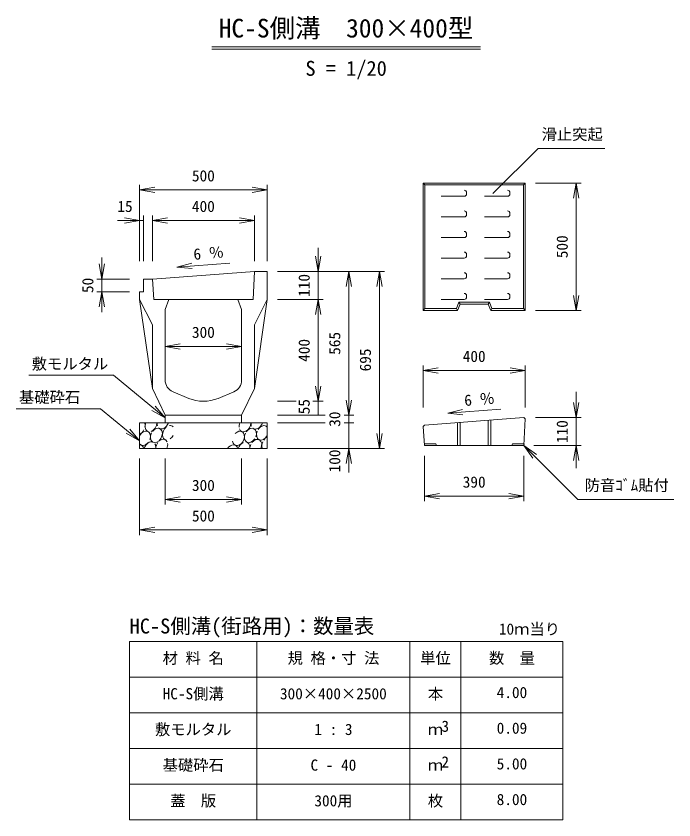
# Model space of a CAD drawing. Units: millimetres, scale not verified. Extents: x 7326 to 28050, y 3664 to 17948.
# Drawn here: x 10613 to 13192, y 3664 to 6819 of the extents above; entities that cross this region are included whole.
import ezdxf
from ezdxf.enums import TextEntityAlignment as Align

# ---------------------------------------------------------------- set-up
doc = ezdxf.new("R2010")
doc.units = ezdxf.units.MM
doc.header["$LTSCALE"] = 20
doc.layers.add('0_2', color=4, linetype='Continuous', lineweight=18)
doc.styles.add('ＭＳ ゴシック-5.0-0.0', font='')
doc.styles.get('ＭＳ ゴシック-5.0-0.0').set_extended_font_data('ＭＳ ゴシック-5.0-0.0')

msp = doc.modelspace()

# ---------------------------------------------------------------- linework, layer by layer
at = {"layer": '0_2'}
for p, q in [((11380.34, 6698.57), (12433.92, 6698.57)), ((11380.34, 6688.57), (12433.92, 6688.57)), ((12482.14, 6122.5), (12659.25, 6299.6)), ((12659.25, 6299.6), (12921.16, 6299.6)), ((11097.13, 5856.67), (11097.13, 6156.67)), ((11597.13, 5856.67), (11597.13, 6156.67)), ((12209.05, 6163.42), (12216.05, 6156.42)), ((12216.05, 5670.42), (12216.05, 6156.42)), ((12216.05, 6156.42), (12602.05, 6156.42)), ((12609.05, 6163.42), (12602.05, 6156.42)), ((12602.05, 6156.42), (12602.05, 5670.42)), ((12649.05, 6163.42), (12829.05, 6163.42)), ((12809.05, 6163.42), (12798.63, 6104.33)), ((12809.05, 6163.42), (12819.47, 6104.33)), ((12809.05, 5663.42), (12809.05, 6163.42)), ((11097.13, 6136.67), (11156.22, 6147.09)), ((11097.13, 6136.67), (11156.22, 6126.25)), ((11597.13, 6136.67), (11097.13, 6136.67)), ((11597.13, 6136.67), (11538.04, 6147.09)), ((11597.13, 6136.67), (11538.04, 6126.25)), ((12379.05, 6125.42), (12379.05, 6121.42)), ((12549.05, 6125.42), (12549.05, 6121.42)), ((12279.05, 6111.42), (12369.05, 6111.42)), ((12449.05, 6111.42), (12539.05, 6111.42)), ((11097.13, 6016.67), (11038.04, 6027.09)), ((11112.13, 5856.67), (11112.13, 6036.67)), ((11147.13, 5856.67), (11147.13, 6036.67)), ((11147.13, 6016.67), (11206.22, 6027.09)), ((11547.13, 6016.67), (11488.04, 6027.09)), ((11547.13, 5856.67), (11547.13, 6036.67)), ((12279.05, 6030.42), (12369.05, 6030.42)), ((12379.05, 6044.42), (12379.05, 6040.42)), ((12449.05, 6030.42), (12539.05, 6030.42)), ((12549.05, 6044.42), (12549.05, 6040.42)), ((11097.13, 6016.67), (11009.74, 6016.67)), ((11097.13, 6016.67), (11038.04, 6006.25)), ((11097.13, 6016.67), (11112.13, 6016.67)), ((11147.13, 6016.67), (11206.22, 6006.25)), ((11547.13, 6016.67), (11147.13, 6016.67)), ((11547.13, 6016.67), (11488.04, 6006.25)), ((12379.05, 5963.42), (12379.05, 5959.42)), ((12549.05, 5963.42), (12549.05, 5959.42)), ((12279.05, 5949.42), (12369.05, 5949.42)), ((12449.05, 5949.42), (12539.05, 5949.42)), ((11797.13, 5816.67), (11797.13, 5908.58)), ((10948.75, 5786.67), (10948.75, 5871.74)), ((11797.13, 5816.67), (11786.71, 5875.76)), ((11797.13, 5816.67), (11807.55, 5875.76)), ((12379.05, 5882.42), (12379.05, 5878.42)), ((12549.05, 5882.42), (12549.05, 5878.42)), ((10948.75, 5786.67), (10938.33, 5845.76)), ((10948.75, 5786.67), (10959.17, 5845.76)), ((11243.13, 5833.78), (11451.12, 5849.38)), ((11243.13, 5833.78), (11301.27, 5848.59)), ((12279.05, 5868.42), (12369.05, 5868.42)), ((12449.05, 5868.42), (12539.05, 5868.42)), ((11243.13, 5833.78), (11302.83, 5827.81)), ((11637.13, 5816.67), (12057.13, 5816.67)), ((11797.13, 5816.67), (11797.13, 5706.67)), ((11917.13, 5816.67), (11906.71, 5757.59)), ((11917.13, 5816.67), (11927.55, 5757.59)), ((11917.13, 5816.67), (11917.13, 5251.67)), ((12037.13, 5816.67), (12026.71, 5757.59)), ((12037.13, 5816.67), (12047.55, 5757.59)), ((12037.13, 5816.67), (12037.13, 5121.67)), ((10928.75, 5786.67), (11057.13, 5786.67)), ((10948.75, 5786.67), (10948.75, 5736.67)), ((12279.05, 5787.42), (12369.05, 5787.42)), ((12379.05, 5801.42), (12379.05, 5797.42)), ((12449.05, 5787.42), (12539.05, 5787.42)), ((12549.05, 5801.42), (12549.05, 5797.42)), ((10928.75, 5736.67), (11057.13, 5736.67)), ((10948.75, 5736.67), (10938.33, 5677.59)), ((10948.75, 5736.67), (10948.75, 5656.23)), ((10948.75, 5736.67), (10959.17, 5677.59)), ((12379.05, 5720.42), (12379.05, 5716.42)), ((12549.05, 5720.42), (12549.05, 5716.42)), ((12809.05, 5663.42), (12798.63, 5722.51)), ((12809.05, 5663.42), (12819.47, 5722.51)), ((11147.13, 5356.67), (11097.13, 5706.67)), ((11597.13, 5706.67), (11547.13, 5356.67)), ((11637.13, 5706.67), (11817.13, 5706.67)), ((11797.13, 5706.67), (11786.71, 5647.59)), ((11797.13, 5706.67), (11807.55, 5647.59)), ((11797.13, 5306.67), (11797.13, 5706.67)), ((12279.05, 5706.42), (12369.05, 5706.42)), ((12349.31, 5695.42), (12339.31, 5670.42)), ((12468.79, 5695.42), (12349.31, 5695.42)), ((12349.31, 5695.42), (12354.05, 5688.42)), ((12449.05, 5706.42), (12539.05, 5706.42)), ((12468.79, 5695.42), (12464.05, 5688.42)), ((12478.79, 5670.42), (12468.79, 5695.42)), ((12216.05, 5670.42), (12209.05, 5663.42)), ((12339.31, 5670.42), (12216.05, 5670.42)), ((12339.31, 5670.42), (12344.05, 5663.42)), ((12478.79, 5670.42), (12474.05, 5663.42)), ((12602.05, 5670.42), (12478.79, 5670.42)), ((12602.05, 5670.42), (12609.05, 5663.42)), ((12649.05, 5663.42), (12829.05, 5663.42)), ((11197.13, 5522.38), (11256.22, 5532.8)), ((11197.13, 5522.38), (11256.22, 5511.96)), ((11197.13, 5522.38), (11497.13, 5522.38)), ((11497.13, 5522.38), (11438.04, 5532.8)), ((11497.13, 5522.38), (11438.04, 5511.96)), ((12209.05, 5282.91), (12209.05, 5447.91)), ((12209.05, 5427.91), (12268.14, 5438.33)), ((12209.05, 5427.91), (12268.14, 5417.49)), ((12209.05, 5427.91), (12609.05, 5427.91)), ((12609.05, 5427.91), (12549.96, 5438.33)), ((12609.05, 5427.91), (12549.96, 5417.49)), ((12609.05, 5282.91), (12609.05, 5447.91)), ((10994.09, 5408.68), (10662.6, 5408.68)), ((11197.13, 5241.67), (10994.09, 5408.68)), ((11797.13, 5306.67), (11786.71, 5365.76)), ((11797.13, 5306.67), (11807.55, 5365.76)), ((12809.05, 5242.91), (12809.05, 5344.25)), ((11637.13, 5306.67), (11710.53, 5306.67)), ((11776.42, 5306.67), (11817.13, 5306.67)), ((11797.13, 5306.67), (11797.13, 5251.67)), ((11917.13, 5251.67), (11906.71, 5310.76)), ((11917.13, 5251.67), (11927.55, 5310.76)), ((12809.05, 5242.91), (12798.63, 5302)), ((12809.05, 5242.91), (12819.47, 5302)), ((10944.09, 5277.56), (10612.6, 5277.56)), ((11097.13, 5151.67), (10944.09, 5277.56)), ((11197.13, 5241.67), (11144.88, 5271.16)), ((11197.13, 5241.67), (11158.12, 5287.26)), ((12305.05, 5260.01), (12513.04, 5275.61)), ((12305.05, 5260.01), (12363.19, 5274.82)), ((11637.13, 5251.67), (11824.17, 5251.67)), ((11899.48, 5251.67), (11937.13, 5251.67)), ((11917.13, 5251.67), (11917.13, 5221.67)), ((12305.05, 5260.01), (12364.75, 5254.04)), ((12649.05, 5242.91), (12829.05, 5242.91)), ((12809.05, 5242.91), (12809.05, 5132.91)), ((11637.13, 5221.67), (11824.17, 5221.67)), ((11899.48, 5221.67), (11937.13, 5221.67)), ((11917.13, 5221.67), (11917.13, 5121.67)), ((12344.05, 5223.03), (12344.05, 5132.91)), ((12354.05, 5223.78), (12354.05, 5132.91)), ((12464.05, 5232.03), (12464.05, 5132.91)), ((12474.05, 5232.78), (12474.05, 5132.91)), ((11097.13, 5151.67), (11044.88, 5181.16)), ((11097.13, 5151.67), (11058.12, 5197.26)), ((12037.13, 5121.67), (12026.71, 5180.76)), ((12037.13, 5121.67), (12047.55, 5180.76)), ((11637.13, 5121.67), (12057.13, 5121.67)), ((11917.13, 5121.67), (11906.71, 5062.59)), ((11917.13, 5121.67), (11917.13, 5027.69)), ((11917.13, 5121.67), (11927.55, 5062.59)), ((12259.05, 5139.91), (12213.68, 5139.91)), ((12259.05, 5139.91), (12260.93, 5132.91)), ((12559.05, 5139.91), (12557.17, 5132.91)), ((12559.05, 5139.91), (12604.42, 5139.91)), ((12604.05, 5132.91), (12653.2, 5098.49)), ((12604.05, 5132.91), (12638.46, 5083.76)), ((12604.05, 5132.91), (12815.07, 4921.88)), ((12643.38, 5132.91), (12829.05, 5132.91)), ((12809.05, 5132.91), (12798.63, 5073.82)), ((12809.05, 5132.91), (12809.05, 5044.67)), ((12809.05, 5132.91), (12819.47, 5073.82)), ((11097.13, 4781.67), (11097.13, 5081.67)), ((11197.13, 4901.67), (11197.13, 5081.67)), ((11497.13, 4901.67), (11497.13, 5081.67)), ((11597.13, 4781.67), (11597.13, 5081.67)), ((12214.05, 4914.57), (12214.05, 5092.91)), ((12604.05, 4914.57), (12604.05, 5092.91)), ((11197.13, 4921.67), (11256.22, 4932.09)), ((11497.13, 4921.67), (11438.04, 4932.09)), ((12214.05, 4934.57), (12273.14, 4944.99)), ((12214.05, 4934.57), (12273.14, 4924.15)), ((12214.05, 4934.57), (12604.05, 4934.57)), ((12604.05, 4934.57), (12544.96, 4944.99)), ((12604.05, 4934.57), (12544.96, 4924.15)), ((11197.13, 4921.67), (11256.22, 4911.25)), ((11197.13, 4921.67), (11497.13, 4921.67)), ((11497.13, 4921.67), (11438.04, 4911.25)), ((13192.11, 4921.88), (12815.07, 4921.88)), ((11097.13, 4801.67), (11156.22, 4812.09)), ((11097.13, 4801.67), (11156.22, 4791.25)), ((11097.13, 4801.67), (11597.13, 4801.67)), ((11597.13, 4801.67), (11538.04, 4812.09)), ((11597.13, 4801.67), (11538.04, 4791.25)), ((12157.13, 4363.61), (12157.13, 3663.61)), ((12357.13, 4363.61), (12357.13, 3663.61)), ((11057.13, 4083.61), (12757.13, 4083.61)), ((11057.13, 3943.61), (12757.13, 3943.61)), ((11057.13, 3803.61), (12757.13, 3803.61))]:
    msp.add_line(p, q, dxfattribs=at)
at = {"layer": '0_2', "color": 2}
for p, q in [((12209.05, 6163.42), (12609.05, 6163.42)), ((12209.05, 5663.42), (12209.05, 6163.42)), ((12609.05, 5663.42), (12609.05, 6163.42)), ((11147.13, 5786.67), (11547.13, 5816.67)), ((11542.13, 5706.67), (11547.13, 5816.67)), ((11547.13, 5816.67), (11597.13, 5816.67)), ((11597.13, 5816.67), (11597.13, 5706.67)), ((11112.13, 5786.67), (11112.13, 5736.67)), ((11112.13, 5786.67), (11147.13, 5786.67)), ((11152.13, 5706.67), (11147.13, 5786.67)), ((11097.13, 5736.67), (11097.13, 5706.67)), ((11097.13, 5736.67), (11112.13, 5736.67)), ((11097.13, 5706.67), (11147.13, 5606.67)), ((11152.13, 5706.67), (11542.13, 5706.67)), ((11197.13, 5666.67), (11212.13, 5706.67)), ((11482.13, 5706.67), (11497.13, 5666.67)), ((11597.13, 5706.67), (11547.13, 5606.67)), ((12354.05, 5688.42), (12344.05, 5663.42)), ((12354.05, 5688.42), (12464.05, 5688.42)), ((12464.05, 5688.42), (12474.05, 5663.42)), ((11197.13, 5390.01), (11197.13, 5666.67)), ((11497.13, 5390.01), (11497.13, 5666.67)), ((12209.05, 5663.42), (12344.05, 5663.42)), ((12474.05, 5663.42), (12609.05, 5663.42)), ((11147.13, 5356.67), (11147.13, 5606.67)), ((11547.13, 5356.67), (11547.13, 5606.67)), ((11147.13, 5356.67), (11197.13, 5251.67)), ((11227.9, 5343.85), (11289.44, 5318.21)), ((11466.36, 5343.85), (11404.82, 5318.21)), ((11497.13, 5251.67), (11547.13, 5356.67)), ((11197.13, 5251.67), (11497.13, 5251.67)), ((11197.13, 5251.67), (11197.13, 5221.67)), ((11497.13, 5251.67), (11497.13, 5221.67)), ((12214.04, 5213.28), (12604.06, 5242.53)), ((12608.82, 5237.91), (12604.05, 5132.91)), ((12604.06, 5242.53), (12608.82, 5237.91)), ((11097.13, 5221.67), (11097.13, 5121.67)), ((11097.13, 5221.67), (11597.13, 5221.67)), ((11597.13, 5221.67), (11597.13, 5121.67)), ((12209.36, 5207.92), (12214.04, 5213.28)), ((12214.05, 5132.91), (12209.36, 5207.92)), ((11097.13, 5121.67), (11597.13, 5121.67)), ((12409.05, 5132.91), (12214.05, 5132.91)), ((12409.05, 5132.91), (12604.05, 5132.91)), ((11057.13, 4363.61), (11057.13, 3663.61)), ((11057.13, 4363.61), (12757.13, 4363.61)), ((11557.13, 4363.61), (11557.13, 3663.61)), ((12757.13, 4363.61), (12757.13, 3663.61)), ((11057.13, 4223.61), (12757.13, 4223.61)), ((11057.13, 3663.61), (12757.13, 3663.61))]:
    msp.add_line(p, q, dxfattribs=at)
at = {"layer": '0_2', "color": 9}
for p, q in [((12214.05, 5132.91), (12213.68, 5139.91)), ((12213.68, 5139.91), (12259.05, 5139.91)), ((12260.93, 5132.91), (12214.05, 5132.91)), ((12259.05, 5139.91), (12260.93, 5132.91)), ((12559.05, 5139.91), (12557.17, 5132.91)), ((12557.17, 5132.91), (12604.05, 5132.91)), ((12604.42, 5139.91), (12559.05, 5139.91)), ((12604.05, 5132.91), (12604.42, 5139.91))]:
    msp.add_line(p, q, dxfattribs=at)
at = {"layer": '0_2'}
for centre, start, end in [((12369.05, 6125.42), 0, 90), ((12369.05, 6121.42), 270, 0), ((12539.05, 6125.42), 0, 90), ((12539.05, 6121.42), 270, 0), ((12369.05, 6044.42), 0, 90), ((12369.05, 6040.42), 270, 0), ((12539.05, 6044.42), 0, 90), ((12539.05, 6040.42), 270, 0), ((12369.05, 5963.42), 0, 90), ((12539.05, 5963.42), 0, 90), ((12369.05, 5959.42), 270, 0), ((12539.05, 5959.42), 270, 0), ((12369.05, 5882.42), 0, 90), ((12369.05, 5878.42), 270, 0), ((12539.05, 5882.42), 0, 90), ((12539.05, 5878.42), 270, 0), ((12369.05, 5801.42), 0, 90), ((12539.05, 5801.42), 0, 90), ((12369.05, 5797.42), 270, 0), ((12539.05, 5797.42), 270, 0), ((12369.05, 5720.42), 0, 90), ((12369.05, 5716.42), 270, 0), ((12539.05, 5720.42), 0, 90), ((12539.05, 5716.42), 270, 0)]:
    msp.add_arc(centre, 10, start, end, dxfattribs=at)
at = {"layer": '0_2', "color": 2}
for centre, radius, start, end in [((11247.13, 5390.01), 50, 180, 247.38014), ((11447.13, 5390.01), 50, 292.61986, 0), ((11347.13, 5456.67), 150, 247.38014, 292.61986)]:
    msp.add_arc(centre, radius, start, end, dxfattribs=at)
at = {"layer": '0_2'}
for centre, start_param, end_param in [((11141.52, 5215.47), 1.6822672, 3.0041978), ((11095.07, 5204.73), 5.1474802, 5.7147216), ((11141.52, 5215.47), 3.7709083, 5.2928579), ((11188.6, 5226.68), 2.0795248, 2.547628), ((11188.6, 5226.68), 2.9199025, 4.8956003), ((11209.97, 5183.21), 6.0011175, 6.7364116), ((11510.37, 5215.07), 1.6822672, 2.2705704), ((11510.37, 5215.07), 2.5502995, 5.2928579), ((11557.45, 5226.28), 2.0795248, 2.5744435), ((11557.45, 5226.28), 2.9579169, 4.8956003), ((11578.82, 5182.81), 6.0011175, 7.7378401), ((11095.07, 5204.73), 3.8493841, 4.6902001), ((11115.95, 5161.82), 4.8928581, 7.840068), ((11162.74, 5173.04), 1.5802698, 7.6313716), ((11209.97, 5183.21), 1.0316857, 3.395071), ((11484.8, 5161.42), 2.320676, 7.4860293), ((11531.59, 5172.64), 1.6079237, 4.5711327), ((11531.59, 5172.64), 4.8597842, 7.6713492), ((11578.82, 5182.81), 1.6954897, 4.6625812), ((11115.95, 5161.82), 2.8236307, 4.347989), ((11136.8, 5119.24), 0.0324618, 1.8168834), ((11183.74, 5129.43), 1.3150626, 2.1784748), ((11183.74, 5129.43), 5.7286705, 7.256989), ((11209.97, 5183.21), 4.0306578, 4.6625812), ((11505.65, 5118.84), 0.7069732, 1.8168834), ((11505.65, 5118.84), 5.1582417, 6.5669059), ((11552.59, 5129.03), 4.7966503, 7.602652), ((11599.67, 5140.24), 1.6544758, 2.6284553), ((11599.67, 5140.24), 0.7283933, 1.3802926), ((11089.72, 5108.03), 5.5751573, 6.5743529), ((11136.8, 5119.24), 5.1582417, 5.8599737), ((11183.74, 5129.43), 4.7966503, 5.462491), ((11458.57, 5107.63), 5.5751573, 7.6831531), ((11552.59, 5129.03), 1.6215093, 2.1784748)]:
    msp.add_ellipse(centre, major_axis=(13.56, 26.74), ratio=0.710984, start_param=start_param, end_param=end_param, dxfattribs=at)

# ---------------------------------------------------------------- texts
at = {"layer": '0_2', "color": 7, "style": 'ＭＳ ゴシック-5.0-0.0'}
for s, height, p in [('HC-S側溝\u3000300×400型', 73.31, (11407.16, 6712.68)), ('S = 1/20', 58.65, (11747.16, 6566.68)), ('滑止突起', 43.99, (12673.42, 6319.72)), ('500', 43.99, (11302.13, 6156.67)), ('15', 43.99, (11009.74, 6036.67)), ('400', 43.99, (11302.13, 6036.67)), ('300', 43.99, (11302.13, 5542.38)), ('400', 43.99, (12364.05, 5447.97)), ('敷モルタル', 43.99, (10673.92, 5418.71)), ('基礎砕石', 43.99, (10623.92, 5287.59)), ('300', 43.99, (11302.13, 4941.67)), ('390', 43.99, (12364.05, 4954.64)), ('防音ｺﾞﾑ貼付', 43.99, (12842.11, 4941.88)), ('500', 43.99, (11302.13, 4821.67)), ('HC-S側溝(街路用)：数量表', 58.65, (11057.8, 4377.7)), ('10ｍ当り', 43.99, (12505.77, 4377.65)), ('材 料 名', 43.99, (11187.18, 4263.67)), ('規 格・寸 法', 43.99, (11677.18, 4263.67)), ('単位', 43.99, (12197.18, 4263.67)), ('数\u3000量', 43.99, (12467.18, 4263.67)), ('HC-S側溝', 43.99, (11187.18, 4123.71)), ('300×400×2500', 43.99, (11647.18, 4123.71)), ('本', 43.99, (12227.18, 4123.66)), ('4.00', 43.99, (12497.13, 4128.71)), ('敷モルタル', 43.99, (11157.18, 3983.71)), ('1 : 3', 43.99, (11782.18, 3983.71)), ('3', 43.99, (12280.5, 3996.17)), ('0.09', 43.99, (12497.13, 3988.71)), ('ｍ', 43.99, (12227.18, 3983.66)), ('2', 43.99, (12280.5, 3856.17)), ('基礎砕石', 43.99, (11187.18, 3843.71)), ('C - 40', 43.99, (11767.18, 3843.71)), ('ｍ', 43.99, (12227.18, 3843.66)), ('5.00', 43.99, (12497.13, 3848.71)), ('蓋\u3000版', 43.99, (11217.18, 3703.67)), ('300用', 43.99, (11782.18, 3703.67)), ('枚', 43.99, (12227.18, 3703.64)), ('8.00', 43.99, (12497.13, 3708.67))]:
    msp.add_text(s, height=height, dxfattribs=at).set_placement(p, align=Align.BOTTOM_LEFT)
for s, rotation, p in [('500', 90, (12789.02, 5868.48)), ('6 ％', 4.289, (11310.66, 5848.87)), ('50', 90, (10928.75, 5731.67)), ('110', 90, (11777.13, 5716.67)), ('565', 90, (11897.13, 5489.17)), ('400', 90, (11777.13, 5461.67)), ('695', 90, (12017.13, 5424.17)), ('6 ％', 4.289, (12372.58, 5275.11)), ('55', 90, (11777.13, 5255.63)), ('30', 90, (11897.13, 5206.67)), ('110', 90, (12789.05, 5142.91)), ('100', 90, (11897.13, 5027.69))]:
    msp.add_text(s, height=43.99, rotation=rotation, dxfattribs=at).set_placement(p, align=Align.BOTTOM_LEFT)

doc.saveas('drawing.dxf')
